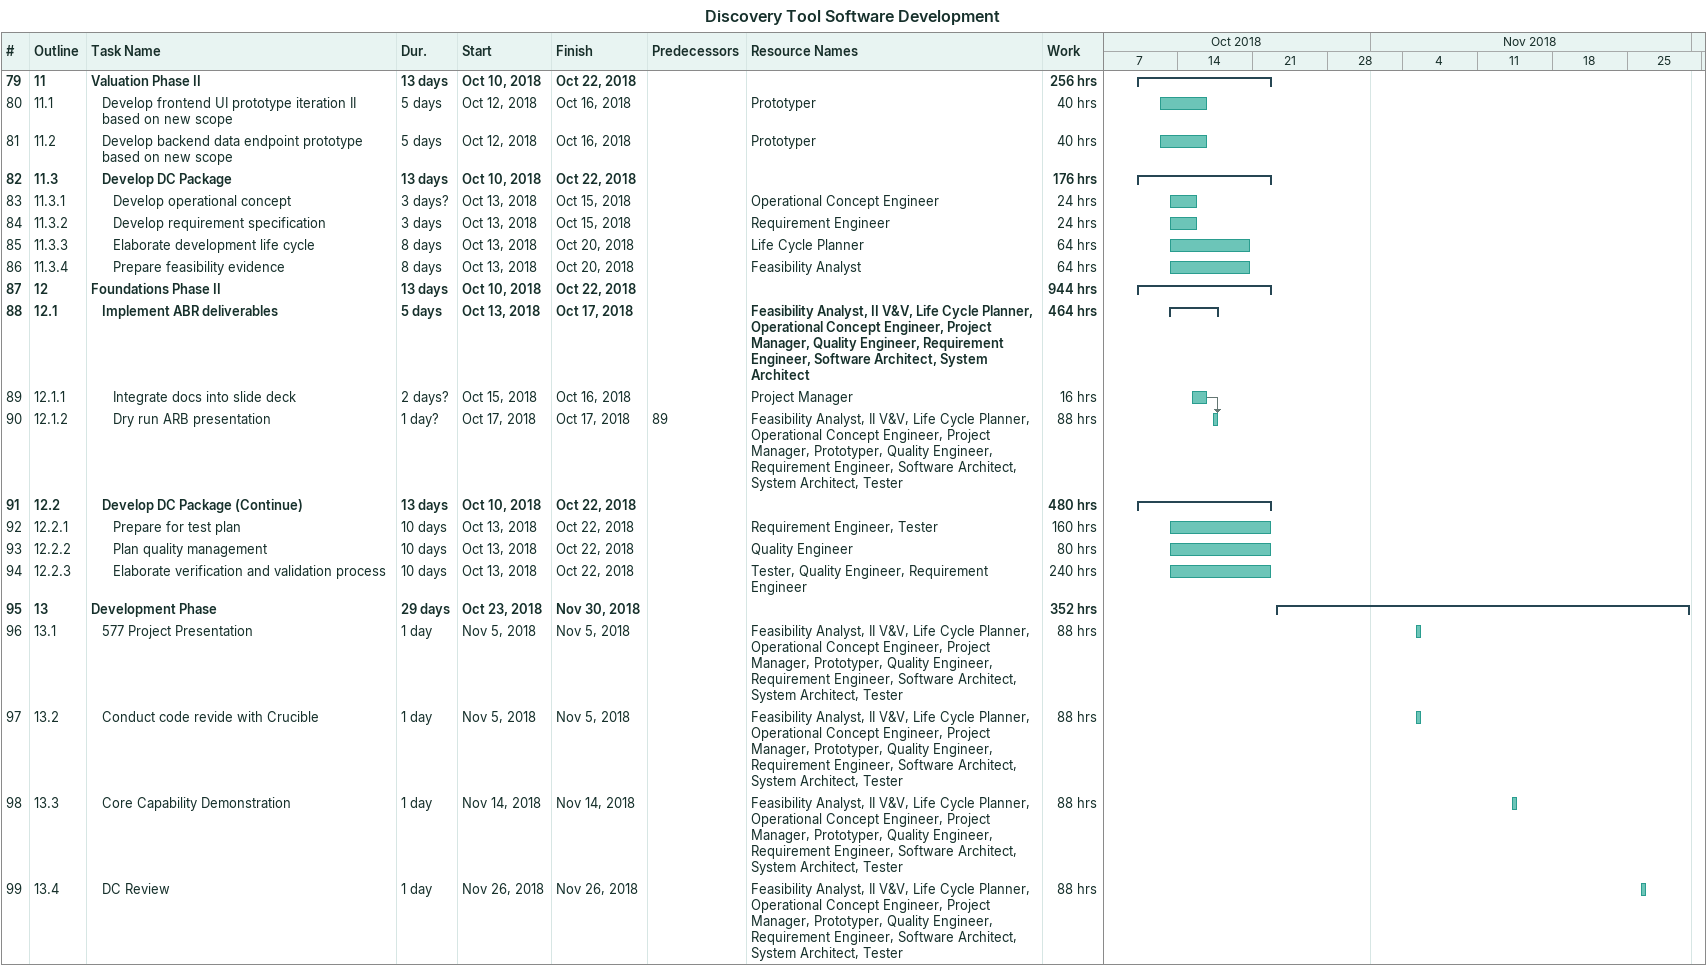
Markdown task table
Discovery Tool Software Development

| ID | WBS | Task | Duration | Start | Finish | Predecessors | Resources | Work (h) |
|---|---|---|---|---|---|---|---|---|
| 79 | 11 | **Valuation Phase II** | 13d | 2018-10-10 | 2018-10-22 |  |  | 256 |
| 80 | 11.1 | Develop frontend UI prototype iteration II based on new scope | 5d | 2018-10-12 | 2018-10-16 |  | Prototyper | 40 |
| 81 | 11.2 | Develop backend data endpoint prototype based on new scope | 5d | 2018-10-12 | 2018-10-16 |  | Prototyper | 40 |
| 82 | 11.3 | **Develop DC Package** | 13d | 2018-10-10 | 2018-10-22 |  |  | 176 |
| 83 | 11.3.1 | Develop operational concept | 3d? | 2018-10-13 | 2018-10-15 |  | Operational Concept Engineer | 24 |
| 84 | 11.3.2 | Develop requirement specification | 3d | 2018-10-13 | 2018-10-15 |  | Requirement Engineer | 24 |
| 85 | 11.3.3 | Elaborate development life cycle | 8d | 2018-10-13 | 2018-10-20 |  | Life Cycle Planner | 64 |
| 86 | 11.3.4 | Prepare feasibility evidence | 8d | 2018-10-13 | 2018-10-20 |  | Feasibility Analyst | 64 |
| 87 | 12 | **Foundations Phase II** | 13d | 2018-10-10 | 2018-10-22 |  |  | 944 |
| 88 | 12.1 | **Implement ABR deliverables** | 5d | 2018-10-13 | 2018-10-17 |  | Feasibility Analyst, II V&V, Life Cycle Planner, Operational Concept Engineer, Project Manager, Quality Engineer, Requirement Engineer, Software Architect, System Architect | 464 |
| 89 | 12.1.1 | Integrate docs into slide deck | 2d? | 2018-10-15 | 2018-10-16 |  | Project Manager | 16 |
| 90 | 12.1.2 | Dry run ARB presentation | 1d? | 2018-10-17 | 2018-10-17 | 89 | Feasibility Analyst, II V&V, Life Cycle Planner, Operational Concept Engineer, Project Manager, Prototyper, Quality Engineer, Requirement Engineer, Software Architect, System Architect, Tester | 88 |
| 91 | 12.2 | **Develop DC Package (Continue)** | 13d | 2018-10-10 | 2018-10-22 |  |  | 480 |
| 92 | 12.2.1 | Prepare for test plan | 10d | 2018-10-13 | 2018-10-22 |  | Requirement Engineer, Tester | 160 |
| 93 | 12.2.2 | Plan quality management | 10d | 2018-10-13 | 2018-10-22 |  | Quality Engineer | 80 |
| 94 | 12.2.3 | Elaborate verification and validation process | 10d | 2018-10-13 | 2018-10-22 |  | Tester, Quality Engineer, Requirement Engineer | 240 |
| 95 | 13 | **Development Phase** | 29d | 2018-10-23 | 2018-11-30 |  |  | 352 |
| 96 | 13.1 | 577 Project Presentation | 1d | 2018-11-05 | 2018-11-05 |  | Feasibility Analyst, II V&V, Life Cycle Planner, Operational Concept Engineer, Project Manager, Prototyper, Quality Engineer, Requirement Engineer, Software Architect, System Architect, Tester | 88 |
| 97 | 13.2 | Conduct code revide with Crucible | 1d | 2018-11-05 | 2018-11-05 |  | Feasibility Analyst, II V&V, Life Cycle Planner, Operational Concept Engineer, Project Manager, Prototyper, Quality Engineer, Requirement Engineer, Software Architect, System Architect, Tester | 88 |
| 98 | 13.3 | Core Capability Demonstration | 1d | 2018-11-14 | 2018-11-14 |  | Feasibility Analyst, II V&V, Life Cycle Planner, Operational Concept Engineer, Project Manager, Prototyper, Quality Engineer, Requirement Engineer, Software Architect, System Architect, Tester | 88 |
| 99 | 13.4 | DC Review | 1d | 2018-11-26 | 2018-11-26 |  | Feasibility Analyst, II V&V, Life Cycle Planner, Operational Concept Engineer, Project Manager, Prototyper, Quality Engineer, Requirement Engineer, Software Architect, System Architect, Tester | 88 |
